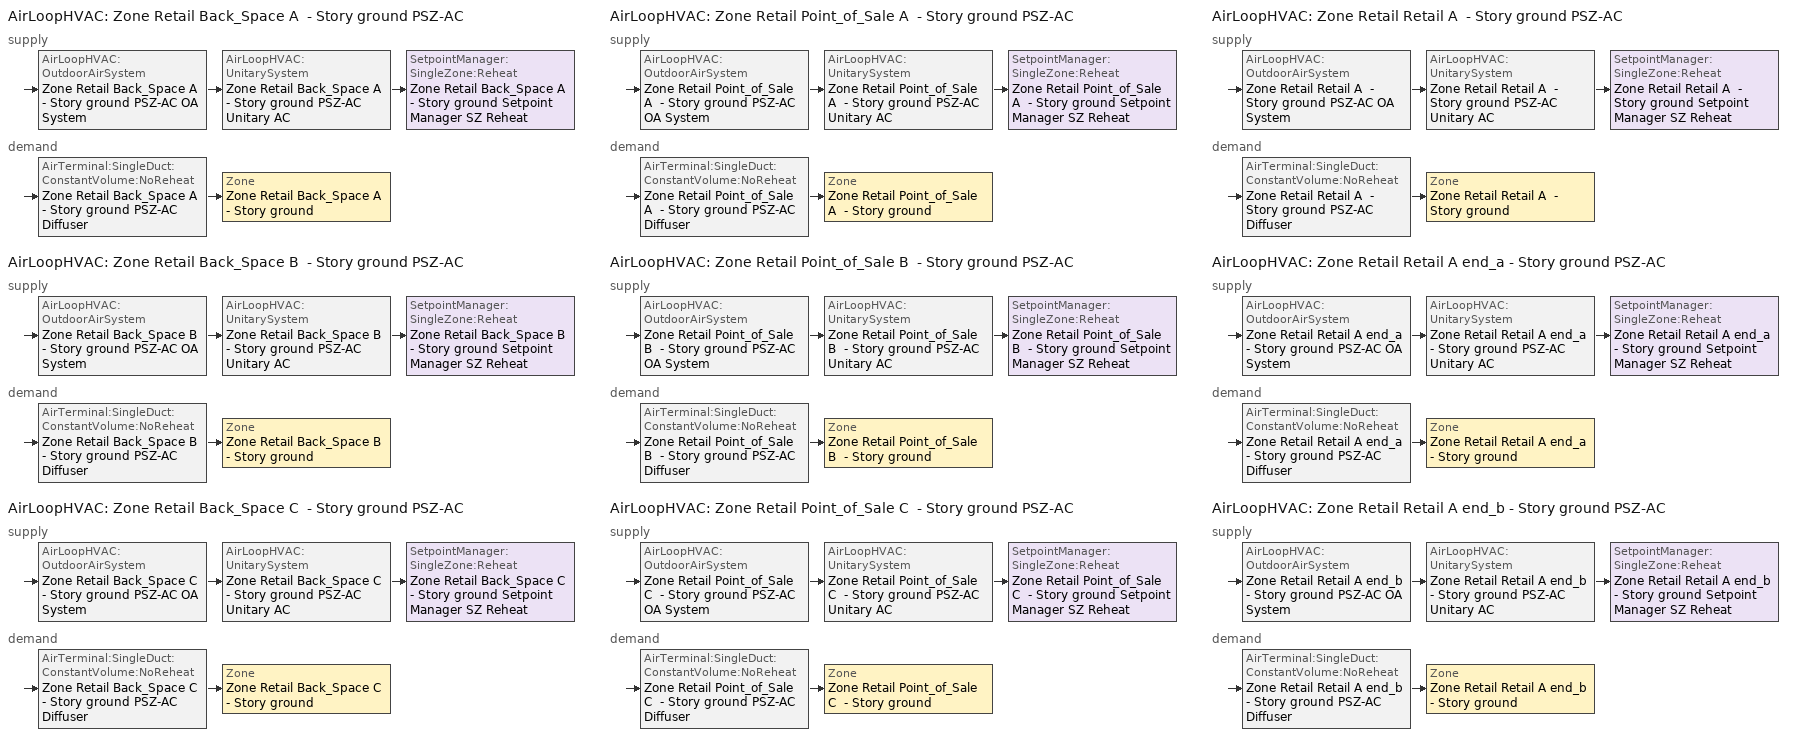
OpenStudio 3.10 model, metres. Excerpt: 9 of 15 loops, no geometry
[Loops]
AirLoopHVAC 'Zone Retail Back_Space A  - Story ground PSZ-AC'
 supply: AirLoopHVAC:OutdoorAirSystem 'Zone Retail Back_Space A  - Story ground PSZ-AC OA System' > AirLoopHVAC:UnitarySystem 'Zone Retail Back_Space A  - Story ground PSZ-AC Unitary AC' > SetpointManager:SingleZone:Reheat 'Zone Retail Back_Space A  - Story ground Setpoint Manager SZ Reheat'
 demand: AirTerminal:SingleDuct:ConstantVolume:NoReheat 'Zone Retail Back_Space A  - Story ground PSZ-AC Diffuser' > Zone 'Zone Retail Back_Space A  - Story ground'
AirLoopHVAC 'Zone Retail Back_Space B  - Story ground PSZ-AC'
 supply: AirLoopHVAC:OutdoorAirSystem 'Zone Retail Back_Space B  - Story ground PSZ-AC OA System' > AirLoopHVAC:UnitarySystem 'Zone Retail Back_Space B  - Story ground PSZ-AC Unitary AC' > SetpointManager:SingleZone:Reheat 'Zone Retail Back_Space B  - Story ground Setpoint Manager SZ Reheat'
 demand: AirTerminal:SingleDuct:ConstantVolume:NoReheat 'Zone Retail Back_Space B  - Story ground PSZ-AC Diffuser' > Zone 'Zone Retail Back_Space B  - Story ground'
AirLoopHVAC 'Zone Retail Back_Space C  - Story ground PSZ-AC'
 supply: AirLoopHVAC:OutdoorAirSystem 'Zone Retail Back_Space C  - Story ground PSZ-AC OA System' > AirLoopHVAC:UnitarySystem 'Zone Retail Back_Space C  - Story ground PSZ-AC Unitary AC' > SetpointManager:SingleZone:Reheat 'Zone Retail Back_Space C  - Story ground Setpoint Manager SZ Reheat'
 demand: AirTerminal:SingleDuct:ConstantVolume:NoReheat 'Zone Retail Back_Space C  - Story ground PSZ-AC Diffuser' > Zone 'Zone Retail Back_Space C  - Story ground'
AirLoopHVAC 'Zone Retail Point_of_Sale A  - Story ground PSZ-AC'
 supply: AirLoopHVAC:OutdoorAirSystem 'Zone Retail Point_of_Sale A  - Story ground PSZ-AC OA System' > AirLoopHVAC:UnitarySystem 'Zone Retail Point_of_Sale A  - Story ground PSZ-AC Unitary AC' > SetpointManager:SingleZone:Reheat 'Zone Retail Point_of_Sale A  - Story ground Setpoint Manager SZ Reheat'
 demand: AirTerminal:SingleDuct:ConstantVolume:NoReheat 'Zone Retail Point_of_Sale A  - Story ground PSZ-AC Diffuser' > Zone 'Zone Retail Point_of_Sale A  - Story ground'
AirLoopHVAC 'Zone Retail Point_of_Sale B  - Story ground PSZ-AC'
 supply: AirLoopHVAC:OutdoorAirSystem 'Zone Retail Point_of_Sale B  - Story ground PSZ-AC OA System' > AirLoopHVAC:UnitarySystem 'Zone Retail Point_of_Sale B  - Story ground PSZ-AC Unitary AC' > SetpointManager:SingleZone:Reheat 'Zone Retail Point_of_Sale B  - Story ground Setpoint Manager SZ Reheat'
 demand: AirTerminal:SingleDuct:ConstantVolume:NoReheat 'Zone Retail Point_of_Sale B  - Story ground PSZ-AC Diffuser' > Zone 'Zone Retail Point_of_Sale B  - Story ground'
AirLoopHVAC 'Zone Retail Point_of_Sale C  - Story ground PSZ-AC'
 supply: AirLoopHVAC:OutdoorAirSystem 'Zone Retail Point_of_Sale C  - Story ground PSZ-AC OA System' > AirLoopHVAC:UnitarySystem 'Zone Retail Point_of_Sale C  - Story ground PSZ-AC Unitary AC' > SetpointManager:SingleZone:Reheat 'Zone Retail Point_of_Sale C  - Story ground Setpoint Manager SZ Reheat'
 demand: AirTerminal:SingleDuct:ConstantVolume:NoReheat 'Zone Retail Point_of_Sale C  - Story ground PSZ-AC Diffuser' > Zone 'Zone Retail Point_of_Sale C  - Story ground'
AirLoopHVAC 'Zone Retail Retail A  - Story ground PSZ-AC'
 supply: AirLoopHVAC:OutdoorAirSystem 'Zone Retail Retail A  - Story ground PSZ-AC OA System' > AirLoopHVAC:UnitarySystem 'Zone Retail Retail A  - Story ground PSZ-AC Unitary AC' > SetpointManager:SingleZone:Reheat 'Zone Retail Retail A  - Story ground Setpoint Manager SZ Reheat'
 demand: AirTerminal:SingleDuct:ConstantVolume:NoReheat 'Zone Retail Retail A  - Story ground PSZ-AC Diffuser' > Zone 'Zone Retail Retail A  - Story ground'
AirLoopHVAC 'Zone Retail Retail A end_a - Story ground PSZ-AC'
 supply: AirLoopHVAC:OutdoorAirSystem 'Zone Retail Retail A end_a - Story ground PSZ-AC OA System' > AirLoopHVAC:UnitarySystem 'Zone Retail Retail A end_a - Story ground PSZ-AC Unitary AC' > SetpointManager:SingleZone:Reheat 'Zone Retail Retail A end_a - Story ground Setpoint Manager SZ Reheat'
 demand: AirTerminal:SingleDuct:ConstantVolume:NoReheat 'Zone Retail Retail A end_a - Story ground PSZ-AC Diffuser' > Zone 'Zone Retail Retail A end_a - Story ground'
AirLoopHVAC 'Zone Retail Retail A end_b - Story ground PSZ-AC'
 supply: AirLoopHVAC:OutdoorAirSystem 'Zone Retail Retail A end_b - Story ground PSZ-AC OA System' > AirLoopHVAC:UnitarySystem 'Zone Retail Retail A end_b - Story ground PSZ-AC Unitary AC' > SetpointManager:SingleZone:Reheat 'Zone Retail Retail A end_b - Story ground Setpoint Manager SZ Reheat'
 demand: AirTerminal:SingleDuct:ConstantVolume:NoReheat 'Zone Retail Retail A end_b - Story ground PSZ-AC Diffuser' > Zone 'Zone Retail Retail A end_b - Story ground'
[SizingPeriod:DesignDay] Barometric Pressure {Pa}=98745; Wind Speed {m/s}=5.2; Wind Direction {deg}=180; Rain Indicator=No; Snow Indicator=No; Day of Month=21; Day Type=SummerDesignDay; Daylight Saving Time Indicator=No; Humidity Condition Type=Wetbulb; Dry-Bulb Temperature Range Modifier Type=DefaultMultipliers; Solar Model Indicator=ASHRAETau
Name | Maximum Dry-Bulb Temperature {C} | Daily Dry-Bulb Temperature Range {deltaC} | Month | Wetbulb or DewPoint at Maximum Dry-Bulb {C} | ASHRAE Clear Sky Optical Depth for Beam Irradiance | ASHRAE Clear Sky Optical Depth for Diffuse Irradiance
St Paul Downtown Ho October .4% Condns DB=>MCWB 1 | 27.4 | 9.6 | 10 | 20.1 | 0.317 | 2.55
St Paul Downtown Ho September .4% Condns DB=>MCWB 1 | 31.2 | 10.2 | 9 | 22.6 | 0.343 | 2.464
[Sizing:Zone] Zone Cooling Design Supply Air Temperature Input Method=SupplyAirTemperature; Zone Cooling Design Supply Air Temperature Difference {deltaC}=11.11; Zone Heating Design Supply Air Temperature Input Method=SupplyAirTemperature; Zone Heating Design Supply Air Temperature {C}=50; Zone Heating Design Supply Air Temperature Difference {deltaC}=11.11; Zone Cooling Design Supply Air Humidity Ratio {kg-H2O/kg-air}=0.0085; Zone Heating Design Supply Air Humidity Ratio {kg-H2O/kg-air}=0.008; Cooling Design Air Flow Method=DesignDay; Heating Design Air Flow Method=DesignDay; Heating Maximum Air Flow Fraction=1; Account for Dedicated Outdoor Air System=No; Dedicated Outdoor Air System Control Strategy=NeutralSupplyAir; Dedicated Outdoor Air Low Setpoint Temperature for Design {C}=autosize; Dedicated Outdoor Air High Setpoint Temperature for Design {C}=autosize; Zone Load Sizing Method=Sensible Load Only No Latent Load; Zone Latent Cooling Design Supply Air Humidity Ratio Input Method=HumidityRatioDifference; Zone Cooling Design Supply Air Humidity Ratio Difference {kgWater/kgDryAir}=0.005; Zone Latent Heating Design Supply Air Humidity Ratio Input Method=HumidityRatioDifference; Zone Humidification Design Supply Air Humidity Ratio Difference {kgWater/kgDryAir}=0.005; Sizing Option=Coincident
Name | Zone Cooling Design Supply Air Temperature {C}
Zone Retail Retail A end_a - Story ground; Zone Retail Retail A  - Story ground; Zone Retail Point_of_Sale A  - Story ground; Zone Retail Point_of_Sale B  - Story ground; Zone Retail Point_of_Sale C  - Story ground; Zone Retail Back_Space A  - Story ground; Zone Retail Back_Space B  - Story ground; Zone Retail Back_Space C  - Story ground; Zone Retail Retail A end_b - Story ground | 12.7778
Zone Retail Entry A  - Story ground; Zone Retail Entry B  - Story ground; Zone Retail Entry C  - Story ground | 14
[Zone equipment]
Zone Retail Retail A end_a - Story ground: Zone Retail Retail A end_a - Story ground PSZ-AC Diffuser
Zone Retail Retail A  - Story ground: Zone Retail Retail A  - Story ground PSZ-AC Diffuser
Zone Retail Entry A  - Story ground: Zone Retail Entry A  - Story ground Unit Heater
Zone Retail Entry B  - Story ground: Zone Retail Entry B  - Story ground Unit Heater
Zone Retail Entry C  - Story ground: Zone Retail Entry C  - Story ground Unit Heater
Zone Retail Point_of_Sale A  - Story ground: Zone Retail Point_of_Sale A  - Story ground PSZ-AC Diffuser
Zone Retail Point_of_Sale B  - Story ground: Zone Retail Point_of_Sale B  - Story ground PSZ-AC Diffuser
Zone Retail Point_of_Sale C  - Story ground: Zone Retail Point_of_Sale C  - Story ground PSZ-AC Diffuser
Zone Retail Back_Space A  - Story ground: Zone Retail Back_Space A  - Story ground PSZ-AC Diffuser
Zone Retail Back_Space B  - Story ground: Zone Retail Back_Space B  - Story ground PSZ-AC Diffuser
Zone Retail Back_Space C  - Story ground: Zone Retail Back_Space C  - Story ground PSZ-AC Diffuser
Zone Retail Retail A end_b - Story ground: Zone Retail Retail A end_b - Story ground PSZ-AC Diffuser
[AirLoopHVAC] Design Return Air Flow Fraction of Supply Air Flow=1
Name | Availability Schedule | Design Supply Air Flow Rate {m3/s}
Zone Retail Back_Space A  - Story ground PSZ-AC | Zone Retail Back_Space A  - Story ground PSZ-AC Occ Sch | 0.0355084
Zone Retail Back_Space B  - Story ground PSZ-AC | Zone Retail Back_Space B  - Story ground PSZ-AC Occ Sch | 0.0256181
Zone Retail Back_Space C  - Story ground PSZ-AC | Zone Retail Back_Space C  - Story ground PSZ-AC Occ Sch | 0.0485704
Zone Retail Point_of_Sale A  - Story ground PSZ-AC | Zone Retail Point_of_Sale A  - Story ground PSZ-AC Occ Sch | 0.0261766
Zone Retail Point_of_Sale B  - Story ground PSZ-AC | Zone Retail Point_of_Sale B  - Story ground PSZ-AC Occ Sch | 0.0208976
Zone Retail Point_of_Sale C  - Story ground PSZ-AC | Zone Retail Point_of_Sale C  - Story ground PSZ-AC Occ Sch | 0.0321589
Zone Retail Retail A  - Story ground PSZ-AC | Zone Retail Retail A  - Story ground PSZ-AC Occ Sch | 0.0308117
Zone Retail Retail A end_a - Story ground PSZ-AC | Zone Retail Retail A end_a - Story ground PSZ-AC Occ Sch | 0.130538
Zone Retail Retail A end_b - Story ground PSZ-AC | Zone Retail Retail A end_b - Story ground PSZ-AC Occ Sch | 0.106357
[Sizing:System] Type of Load to Size On=Sensible; Central Heating Maximum System Air Flow Ratio=1; Preheat Design Temperature {C}=7.22222; Preheat Design Humidity Ratio {kg-H2O/kg-Air}=0.008; Precool Design Temperature {C}=12.7778; Precool Design Humidity Ratio {kg-H2O/kg-Air}=0.008; Central Cooling Design Supply Air Temperature {C}=12.7778; Central Heating Design Supply Air Temperature {C}=50; Sizing Option=Coincident; 100% Outdoor Air in Cooling=No; 100% Outdoor Air in Heating=No; Central Cooling Design Supply Air Humidity Ratio {kg-H2O/kg-Air}=0.0085; Central Heating Design Supply Air Humidity Ratio {kg-H2O/kg-Air}=0.008; Cooling Design Air Flow Method=DesignDay; Heating Design Air Flow Method=DesignDay; System Outdoor Air Method=ZoneSum; Zone Maximum Outdoor Air Fraction=1; Cooling Supply Air Flow Rate Per Floor Area {m3/s-m2}=0.00996765; Cooling Fraction of Autosized Cooling Supply Air Flow Rate=1; Cooling Supply Air Flow Rate Per Unit Cooling Capacity {m3/s-W}=3.94755e-05; Heating Supply Air Flow Rate Per Floor Area {m3/s-m2}=0.00996765; Heating Fraction of Autosized Heating Supply Air Flow Rate=1; Heating Fraction of Autosized Cooling Supply Air Flow Rate=1; Heating Supply Air Flow Rate Per Unit Heating Capacity {m3/s-W}=3.15882e-05; Cooling Design Capacity Method=CoolingDesignCapacity; Cooling Design Capacity Per Floor Area {W/m2}=234.7; Fraction of Autosized Cooling Design Capacity=1; Heating Design Capacity Method=HeatingDesignCapacity; Heating Design Capacity Per Floor Area {W/m2}=157; Fraction of Autosized Heating Design Capacity=1; Central Cooling Capacity Control Method=OnOff; Occupant Diversity=1
Name | Design Outdoor Air Flow Rate {m3/s} | Cooling Design Capacity {W} | Heating Design Capacity {W}
Zone Retail Back_Space A  - Story ground PSZ-AC | 0.0355084 | 511.68 | 1476.76
Zone Retail Back_Space B  - Story ground PSZ-AC | 0.0256181 | 392.99 | 824.31
Zone Retail Back_Space C  - Story ground PSZ-AC | 0.0485704 | 654.15 | 1476.26
Zone Retail Point_of_Sale A  - Story ground PSZ-AC | 0.0261766 | 382.42 | 705.72
Zone Retail Point_of_Sale B  - Story ground PSZ-AC | 0.0208976 | 318.43 | 533.74
Zone Retail Point_of_Sale C  - Story ground PSZ-AC | 0.0321589 | 443.21 | 705.52
Zone Retail Retail A  - Story ground PSZ-AC | 0.0308117 | 467.36 | 1015.98
Zone Retail Retail A end_a - Story ground PSZ-AC | 0.130538 | 1899.35 | 4791.42
Zone Retail Retail A end_b - Story ground PSZ-AC | 0.106357 | 1598.06 | 4813.46
[SetpointManager:SingleZone:Reheat] Minimum Supply Air Temperature {C}=12.7778; Maximum Supply Air Temperature {C}=50
Name | Control Zone | Setpoint Node or NodeList
Zone Retail Back_Space A  - Story ground Setpoint Manager SZ Reheat | Zone Retail Back_Space A  - Story ground | Zone Retail Back_Space A  - Story ground PSZ-AC Supply Outlet Node
Zone Retail Back_Space B  - Story ground Setpoint Manager SZ Reheat | Zone Retail Back_Space B  - Story ground | Zone Retail Back_Space B  - Story ground PSZ-AC Supply Outlet Node
Zone Retail Back_Space C  - Story ground Setpoint Manager SZ Reheat | Zone Retail Back_Space C  - Story ground | Zone Retail Back_Space C  - Story ground PSZ-AC Supply Outlet Node
Zone Retail Point_of_Sale A  - Story ground Setpoint Manager SZ Reheat | Zone Retail Point_of_Sale A  - Story ground | Zone Retail Point_of_Sale A  - Story ground PSZ-AC Supply Outlet Node
Zone Retail Point_of_Sale B  - Story ground Setpoint Manager SZ Reheat | Zone Retail Point_of_Sale B  - Story ground | Zone Retail Point_of_Sale B  - Story ground PSZ-AC Supply Outlet Node
Zone Retail Point_of_Sale C  - Story ground Setpoint Manager SZ Reheat | Zone Retail Point_of_Sale C  - Story ground | Zone Retail Point_of_Sale C  - Story ground PSZ-AC Supply Outlet Node
Zone Retail Retail A  - Story ground Setpoint Manager SZ Reheat | Zone Retail Retail A  - Story ground | Zone Retail Retail A  - Story ground PSZ-AC Supply Outlet Node
Zone Retail Retail A end_a - Story ground Setpoint Manager SZ Reheat | Zone Retail Retail A end_a - Story ground | Zone Retail Retail A end_a - Story ground PSZ-AC Supply Outlet Node
Zone Retail Retail A end_b - Story ground Setpoint Manager SZ Reheat | Zone Retail Retail A end_b - Story ground | Zone Retail Retail A end_b - Story ground PSZ-AC Supply Outlet Node
[Coil:Heating:Gas] Availability Schedule=Always On Discrete; Gas Burner Efficiency=0.8; On Cycle Parasitic Electric Load {W}=0; Off Cycle Parasitic Gas Load {W}=0; Fuel Type=Propane
Name | Nominal Capacity {W}
Zone Retail Back_Space A  - Story ground PSZ-AC Gas Htg Coil 10kBtu/hr 0.8 Thermal Eff | 1681.82
Zone Retail Back_Space B  - Story ground PSZ-AC Gas Htg Coil 10kBtu/hr 0.8 Thermal Eff | 1317.77
Zone Retail Back_Space C  - Story ground PSZ-AC Gas Htg Coil 10kBtu/hr 0.8 Thermal Eff | 2152.63
Zone Retail Point_of_Sale A  - Story ground PSZ-AC Gas Htg Coil 9kBtu/hr 0.8 Thermal Eff | 1262.37
Zone Retail Point_of_Sale B  - Story ground PSZ-AC Gas Htg Coil 9kBtu/hr 0.8 Thermal Eff | 1066.13
Zone Retail Point_of_Sale C  - Story ground PSZ-AC Gas Htg Coil 9kBtu/hr 0.8 Thermal Eff | 1477.98
Zone Retail Retail A  - Story ground PSZ-AC Gas Htg Coil 10kBtu/hr 0.8 Thermal Eff | 1560.42
Zone Retail Retail A end_a - Story ground PSZ-AC Gas Htg Coil 24kBtu/hr 0.8 Thermal Eff | 6333.71
Zone Retail Retail A end_b - Story ground PSZ-AC Gas Htg Coil 24kBtu/hr 0.8 Thermal Eff | 5462.01
Zone Retail Entry A  - Story ground UnitHeater Gas Htg Coil 0kBtu/hr 0.8 Thermal Eff | 108.654
Zone Retail Entry B  - Story ground UnitHeater Gas Htg Coil 0kBtu/hr 0.8 Thermal Eff | 42.6539
Zone Retail Entry C  - Story ground UnitHeater Gas Htg Coil 0kBtu/hr 0.8 Thermal Eff | 108.61
[Coil:Heating:Electric] Availability Schedule=Always Off Discrete; Efficiency=1; Nominal Capacity {W}=0
Zone Retail Back_Space A  - Story ground PSZ-AC No Heat; Zone Retail Back_Space B  - Story ground PSZ-AC No Heat; Zone Retail Back_Space C  - Story ground PSZ-AC No Heat; Zone Retail Point_of_Sale A  - Story ground PSZ-AC No Heat; Zone Retail Point_of_Sale B  - Story ground PSZ-AC No Heat; Zone Retail Point_of_Sale C  - Story ground PSZ-AC No Heat; Zone Retail Retail A  - Story ground PSZ-AC No Heat; Zone Retail Retail A end_a - Story ground PSZ-AC No Heat; Zone Retail Retail A end_b - Story ground PSZ-AC No Heat
[Coil:Cooling:DX:SingleSpeed] Availability Schedule=Always On Discrete; Rated COP {W/W}=2.967036; Rated Evaporator Fan Power Per Volume Flow Rate 2017 {W/(m3/s)}=773.3; Rated Evaporator Fan Power Per Volume Flow Rate 2023 {W/(m3/s)}=934.4; Total Cooling Capacity Function of Temperature Curve=DOE Ref DX Clg Coil Cool-Cap-fT; Total Cooling Capacity Function of Flow Fraction Curve=DOE Ref DX Clg Coil Cool-CAP-fFlow; Energy Input Ratio Function of Temperature Curve=DOE Ref DX Clg Coil Cool-EIR-fT; Energy Input Ratio Function of Flow Fraction Curve=DOE Ref DX Clg Coil Cool-EIR-fFlow; Part Load Fraction Correlation Curve=DOE Ref DX Clg Coil Cool-PLF-fPLR; Minimum Outdoor Dry-Bulb Temperature for Compressor Operation {C}=-25; Nominal Time for Condensate Removal to Begin {s}=0; Ratio of Initial Moisture Evaporation Rate and Steady State Latent Capacity=0; Maximum Cycling Rate {cycles/hr}=0; Latent Capacity Time Constant {s}=0; Condenser Type=AirCooled; Evaporative Condenser Effectiveness=0.9; Evaporative Condenser Air Flow Rate {m3/s}=autosize; Evaporative Condenser Pump Rated Power Consumption {W}=autosize; Crankcase Heater Capacity {W}=0; Maximum Outdoor Dry-Bulb Temperature for Crankcase Heater Operation {C}=10; Basin Heater Capacity {W/K}=0; Basin Heater Setpoint Temperature {C}=2
Name | Rated Total Cooling Capacity {W} | Rated Sensible Heat Ratio | Rated Air Flow Rate {m3/s}
Zone Retail Back_Space A  - Story ground PSZ-AC 1spd DX AC Clg Coil 4kBtu/hr 9.7SEER | 871.265 | 0.705035 | 0.0355084
Zone Retail Back_Space B  - Story ground PSZ-AC 1spd DX AC Clg Coil 4kBtu/hr 9.7SEER | 636.159 | 0.701083 | 0.0256181
Zone Retail Back_Space C  - Story ground PSZ-AC 1spd DX AC Clg Coil 4kBtu/hr 9.7SEER | 1080.73 | 0.736517 | 0.0485704
Zone Retail Point_of_Sale A  - Story ground PSZ-AC 1spd DX AC Clg Coil 4kBtu/hr 9.7SEER | 650.027 | 0.701083 | 0.0261766
Zone Retail Point_of_Sale B  - Story ground PSZ-AC 1spd DX AC Clg Coil 4kBtu/hr 9.7SEER | 518.938 | 0.701083 | 0.0208976
Zone Retail Point_of_Sale C  - Story ground PSZ-AC 1spd DX AC Clg Coil 4kBtu/hr 9.7SEER | 747.346 | 0.721885 | 0.0321589
Zone Retail Retail A  - Story ground PSZ-AC 1spd DX AC Clg Coil 5kBtu/hr 9.7SEER | 765.129 | 0.701083 | 0.0308117
Zone Retail Retail A end_a - Story ground PSZ-AC 1spd DX AC Clg Coil 13kBtu/hr 9.7SEER | 3241.58 | 0.701083 | 0.130538
Zone Retail Retail A end_b - Story ground PSZ-AC 1spd DX AC Clg Coil 11kBtu/hr 9.7SEER | 2641.09 | 0.701083 | 0.106357
[Fan:OnOff] Availability Schedule=Always On Discrete; Fan Total Efficiency=0.1885; Pressure Rise {Pa}=622.722; Motor Efficiency=0.29; Motor In Airstream Fraction=1
Name | Maximum Flow Rate {m3/s} | Fan Power Ratio Function of Speed Ratio Curve | Fan Efficiency Ratio Function of Speed Ratio Curve
Zone Retail Back_Space A  - Story ground PSZ-AC Fan | 0.0355084 | Fan On Off Power Curve | Fan On Off Efficiency Curve
Zone Retail Back_Space B  - Story ground PSZ-AC Fan | 0.0256181 | Fan On Off Power Curve 1 | Fan On Off Efficiency Curve 1
Zone Retail Back_Space C  - Story ground PSZ-AC Fan | 0.0485704 | Fan On Off Power Curve 2 | Fan On Off Efficiency Curve 2
Zone Retail Point_of_Sale A  - Story ground PSZ-AC Fan | 0.0261766 | Fan On Off Power Curve 3 | Fan On Off Efficiency Curve 3
Zone Retail Point_of_Sale B  - Story ground PSZ-AC Fan | 0.0208976 | Fan On Off Power Curve 4 | Fan On Off Efficiency Curve 4
Zone Retail Point_of_Sale C  - Story ground PSZ-AC Fan | 0.0321589 | Fan On Off Power Curve 5 | Fan On Off Efficiency Curve 5
Zone Retail Retail A  - Story ground PSZ-AC Fan | 0.0308117 | Fan On Off Power Curve 6 | Fan On Off Efficiency Curve 6
Zone Retail Retail A end_a - Story ground PSZ-AC Fan | 0.130538 | Fan On Off Power Curve 7 | Fan On Off Efficiency Curve 7
Zone Retail Retail A end_b - Story ground PSZ-AC Fan | 0.106357 | Fan On Off Power Curve 8 | Fan On Off Efficiency Curve 8
[AirLoopHVAC:UnitarySystem] Control Type=Load; Dehumidification Control Type=None; Availability Schedule=Always On Discrete; Fan Placement=DrawThrough; DX Heating Coil Sizing Ratio=1; Use DOAS DX Cooling Coil=No; DOAS DX Cooling Coil Leaving Minimum Air Temperature {C}=2; Latent Load Control=SensibleOnlyLoadControl; Supply Air Flow Rate Method During Cooling Operation=SupplyAirFlowRate; Supply Air Flow Rate Method During Heating Operation=SupplyAirFlowRate; Supply Air Flow Rate Method When No Cooling or Heating is Required=None; No Load Supply Air Flow Rate Control Set To Low Speed=Yes; Maximum Supply Air Temperature {C}=50; Maximum Outdoor Dry-Bulb Temperature for Supplemental Heater Operation {C}=21; Ancilliary On-Cycle Electric Power {W}=0; Ancilliary Off-Cycle Electric Power {W}=0
Name | Controlling Zone or Thermostat Location | Supply Fan | Supply Air Fan Operating Mode Schedule | Heating Coil | Cooling Coil | Supplemental Heating Coil | Supply Air Flow Rate During Cooling Operation {m3/s} | Supply Air Flow Rate During Heating Operation {m3/s}
Zone Retail Back_Space A  - Story ground PSZ-AC Unitary AC | Zone Retail Back_Space A  - Story ground | Zone Retail Back_Space A  - Story ground PSZ-AC Fan | Zone Retail Back_Space A  - Story ground PSZ-AC_night_fancycle_schedule | Zone Retail Back_Space A  - Story ground PSZ-AC Gas Htg Coil 10kBtu/hr 0.8 Thermal Eff | Zone Retail Back_Space A  - Story ground PSZ-AC 1spd DX AC Clg Coil 4kBtu/hr 9.7SEER | Zone Retail Back_Space A  - Story ground PSZ-AC No Heat | 0.0355084 | 0.0355084
Zone Retail Back_Space B  - Story ground PSZ-AC Unitary AC | Zone Retail Back_Space B  - Story ground | Zone Retail Back_Space B  - Story ground PSZ-AC Fan | Zone Retail Back_Space B  - Story ground PSZ-AC_night_fancycle_schedule | Zone Retail Back_Space B  - Story ground PSZ-AC Gas Htg Coil 10kBtu/hr 0.8 Thermal Eff | Zone Retail Back_Space B  - Story ground PSZ-AC 1spd DX AC Clg Coil 4kBtu/hr 9.7SEER | Zone Retail Back_Space B  - Story ground PSZ-AC No Heat | 0.0256181 | 0.0256181
Zone Retail Back_Space C  - Story ground PSZ-AC Unitary AC | Zone Retail Back_Space C  - Story ground | Zone Retail Back_Space C  - Story ground PSZ-AC Fan | Zone Retail Back_Space C  - Story ground PSZ-AC_night_fancycle_schedule | Zone Retail Back_Space C  - Story ground PSZ-AC Gas Htg Coil 10kBtu/hr 0.8 Thermal Eff | Zone Retail Back_Space C  - Story ground PSZ-AC 1spd DX AC Clg Coil 4kBtu/hr 9.7SEER | Zone Retail Back_Space C  - Story ground PSZ-AC No Heat | 0.0485704 | 0.0485704
Zone Retail Point_of_Sale A  - Story ground PSZ-AC Unitary AC | Zone Retail Point_of_Sale A  - Story ground | Zone Retail Point_of_Sale A  - Story ground PSZ-AC Fan | Zone Retail Point_of_Sale A  - Story ground PSZ-AC_night_fancycle_schedule | Zone Retail Point_of_Sale A  - Story ground PSZ-AC Gas Htg Coil 9kBtu/hr 0.8 Thermal Eff | Zone Retail Point_of_Sale A  - Story ground PSZ-AC 1spd DX AC Clg Coil 4kBtu/hr 9.7SEER | Zone Retail Point_of_Sale A  - Story ground PSZ-AC No Heat | 0.0261766 | 0.0261766
Zone Retail Point_of_Sale B  - Story ground PSZ-AC Unitary AC | Zone Retail Point_of_Sale B  - Story ground | Zone Retail Point_of_Sale B  - Story ground PSZ-AC Fan | Zone Retail Point_of_Sale B  - Story ground PSZ-AC_night_fancycle_schedule | Zone Retail Point_of_Sale B  - Story ground PSZ-AC Gas Htg Coil 9kBtu/hr 0.8 Thermal Eff | Zone Retail Point_of_Sale B  - Story ground PSZ-AC 1spd DX AC Clg Coil 4kBtu/hr 9.7SEER | Zone Retail Point_of_Sale B  - Story ground PSZ-AC No Heat | 0.0208976 | 0.0208976
Zone Retail Point_of_Sale C  - Story ground PSZ-AC Unitary AC | Zone Retail Point_of_Sale C  - Story ground | Zone Retail Point_of_Sale C  - Story ground PSZ-AC Fan | Zone Retail Point_of_Sale C  - Story ground PSZ-AC_night_fancycle_schedule | Zone Retail Point_of_Sale C  - Story ground PSZ-AC Gas Htg Coil 9kBtu/hr 0.8 Thermal Eff | Zone Retail Point_of_Sale C  - Story ground PSZ-AC 1spd DX AC Clg Coil 4kBtu/hr 9.7SEER | Zone Retail Point_of_Sale C  - Story ground PSZ-AC No Heat | 0.0321589 | 0.0321589
Zone Retail Retail A  - Story ground PSZ-AC Unitary AC | Zone Retail Retail A  - Story ground | Zone Retail Retail A  - Story ground PSZ-AC Fan | Zone Retail Retail A  - Story ground PSZ-AC_night_fancycle_schedule | Zone Retail Retail A  - Story ground PSZ-AC Gas Htg Coil 10kBtu/hr 0.8 Thermal Eff | Zone Retail Retail A  - Story ground PSZ-AC 1spd DX AC Clg Coil 5kBtu/hr 9.7SEER | Zone Retail Retail A  - Story ground PSZ-AC No Heat | 0.0308117 | 0.0308117
Zone Retail Retail A end_a - Story ground PSZ-AC Unitary AC | Zone Retail Retail A end_a - Story ground | Zone Retail Retail A end_a - Story ground PSZ-AC Fan | Zone Retail Retail A end_a - Story ground PSZ-AC_night_fancycle_schedule | Zone Retail Retail A end_a - Story ground PSZ-AC Gas Htg Coil 24kBtu/hr 0.8 Thermal Eff | Zone Retail Retail A end_a - Story ground PSZ-AC 1spd DX AC Clg Coil 13kBtu/hr 9.7SEER | Zone Retail Retail A end_a - Story ground PSZ-AC No Heat | 0.130538 | 0.130538
Zone Retail Retail A end_b - Story ground PSZ-AC Unitary AC | Zone Retail Retail A end_b - Story ground | Zone Retail Retail A end_b - Story ground PSZ-AC Fan | Zone Retail Retail A end_b - Story ground PSZ-AC_night_fancycle_schedule | Zone Retail Retail A end_b - Story ground PSZ-AC Gas Htg Coil 24kBtu/hr 0.8 Thermal Eff | Zone Retail Retail A end_b - Story ground PSZ-AC 1spd DX AC Clg Coil 11kBtu/hr 9.7SEER | Zone Retail Retail A end_b - Story ground PSZ-AC No Heat | 0.106357 | 0.106357
[Controller:OutdoorAir] Economizer Control Type=NoEconomizer; Economizer Control Action Type=ModulateFlow; Economizer Maximum Limit Dry-Bulb Temperature {C}=28; Economizer Maximum Limit Enthalpy {J/kg}=64000; Lockout Type=LockoutWithCompressor; Minimum Limit Type=FixedMinimum; High Humidity Control=No; High Humidity Outdoor Air Flow Ratio=1; Control High Indoor Humidity Based on Outdoor Humidity Ratio=Yes; Heat Recovery Bypass Control Type=BypassWhenWithinEconomizerLimits; Economizer Operation Staging=InterlockedWithMechanicalCooling
Name | Minimum Outdoor Air Flow Rate {m3/s} | Maximum Outdoor Air Flow Rate {m3/s} | Minimum Outdoor Air Schedule | Controller Mechanical Ventilation
Zone Retail Back_Space A  - Story ground PSZ-AC OA System Controller | 0.00786414 | 0.0355084 | Zone Retail Back_Space A  - Story ground PSZ-AC_night_ventcycle_schedule | Controller Mechanical Ventilation 1
Zone Retail Back_Space B  - Story ground PSZ-AC OA System Controller | 0.00771806 | 0.0256181 | Zone Retail Back_Space B  - Story ground PSZ-AC_night_ventcycle_schedule | Controller Mechanical Ventilation 2
Zone Retail Back_Space C  - Story ground PSZ-AC OA System Controller | 0.00786414 | 0.0485704 | Zone Retail Back_Space C  - Story ground PSZ-AC_night_ventcycle_schedule | Controller Mechanical Ventilation 3
Zone Retail Point_of_Sale A  - Story ground PSZ-AC OA System Controller | 0.00624003 | 0.0261766 | Zone Retail Point_of_Sale A  - Story ground PSZ-AC_night_ventcycle_schedule | Controller Mechanical Ventilation 4
Zone Retail Point_of_Sale B  - Story ground PSZ-AC OA System Controller | 0.00612411 | 0.0208976 | Zone Retail Point_of_Sale B  - Story ground PSZ-AC_night_ventcycle_schedule | Controller Mechanical Ventilation 5
Zone Retail Point_of_Sale C  - Story ground PSZ-AC OA System Controller | 0.00624003 | 0.0321589 | Zone Retail Point_of_Sale C  - Story ground PSZ-AC_night_ventcycle_schedule | Controller Mechanical Ventilation 6
Zone Retail Retail A  - Story ground PSZ-AC OA System Controller | 0.00880249 | 0.0308117 | Zone Retail Retail A  - Story ground PSZ-AC_night_ventcycle_schedule | Controller Mechanical Ventilation 7
Zone Retail Retail A end_a - Story ground PSZ-AC OA System Controller | 0.0318565 | 0.130538 | Zone Retail Retail A end_a - Story ground PSZ-AC_night_ventcycle_schedule | Controller Mechanical Ventilation 8
Zone Retail Retail A end_b - Story ground PSZ-AC OA System Controller | 0.0318565 | 0.106357 | Zone Retail Retail A end_b - Story ground PSZ-AC_night_ventcycle_schedule | Controller Mechanical Ventilation 9
[Controller:MechanicalVentilation] Availability Schedule=Always On Discrete
Controller Mechanical Ventilation 1; Controller Mechanical Ventilation 2; Controller Mechanical Ventilation 3; Controller Mechanical Ventilation 4; Controller Mechanical Ventilation 5; Controller Mechanical Ventilation 6; Controller Mechanical Ventilation 7; Controller Mechanical Ventilation 8; Controller Mechanical Ventilation 9
[AirLoopHVAC:OutdoorAirSystem]
Name | Controller
Zone Retail Back_Space A  - Story ground PSZ-AC OA System | Zone Retail Back_Space A  - Story ground PSZ-AC OA System Controller
Zone Retail Back_Space B  - Story ground PSZ-AC OA System | Zone Retail Back_Space B  - Story ground PSZ-AC OA System Controller
Zone Retail Back_Space C  - Story ground PSZ-AC OA System | Zone Retail Back_Space C  - Story ground PSZ-AC OA System Controller
Zone Retail Point_of_Sale A  - Story ground PSZ-AC OA System | Zone Retail Point_of_Sale A  - Story ground PSZ-AC OA System Controller
Zone Retail Point_of_Sale B  - Story ground PSZ-AC OA System | Zone Retail Point_of_Sale B  - Story ground PSZ-AC OA System Controller
Zone Retail Point_of_Sale C  - Story ground PSZ-AC OA System | Zone Retail Point_of_Sale C  - Story ground PSZ-AC OA System Controller
Zone Retail Retail A  - Story ground PSZ-AC OA System | Zone Retail Retail A  - Story ground PSZ-AC OA System Controller
Zone Retail Retail A end_a - Story ground PSZ-AC OA System | Zone Retail Retail A end_a - Story ground PSZ-AC OA System Controller
Zone Retail Retail A end_b - Story ground PSZ-AC OA System | Zone Retail Retail A end_b - Story ground PSZ-AC OA System Controller
[AvailabilityManager:NightCycle] Applicability Schedule=Always On Discrete; Control Type=CycleOnAny; Thermostat Tolerance {deltaC}=1.9999; Cycling Run Time Control Type=Thermostat; Cycling Run Time {s}=1800
Availability Manager Night Cycle 1; Availability Manager Night Cycle 2; Availability Manager Night Cycle 3; Availability Manager Night Cycle 4; Availability Manager Night Cycle 5; Availability Manager Night Cycle 6; Availability Manager Night Cycle 7; Availability Manager Night Cycle 8; Availability Manager Night Cycle 9; Availability Manager Night Cycle 10; Availability Manager Night Cycle 11; Availability Manager Night Cycle 12; Availability Manager Night Cycle 13; Availability Manager Night Cycle 14; Availability Manager Night Cycle 15
[AirTerminal:SingleDuct:ConstantVolume:NoReheat] Availability Schedule=Always On Discrete
Name | Maximum Air Flow Rate {m3/s}
Zone Retail Back_Space A  - Story ground PSZ-AC Diffuser | 0.0355084
Zone Retail Back_Space B  - Story ground PSZ-AC Diffuser | 0.0256181
Zone Retail Back_Space C  - Story ground PSZ-AC Diffuser | 0.0485704
Zone Retail Point_of_Sale A  - Story ground PSZ-AC Diffuser | 0.0261766
Zone Retail Point_of_Sale B  - Story ground PSZ-AC Diffuser | 0.0208976
Zone Retail Point_of_Sale C  - Story ground PSZ-AC Diffuser | 0.0321589
Zone Retail Retail A  - Story ground PSZ-AC Diffuser | 0.0308117
Zone Retail Retail A end_a - Story ground PSZ-AC Diffuser | 0.130538
Zone Retail Retail A end_b - Story ground PSZ-AC Diffuser | 0.106357
[Fan:ConstantVolume] Availability Schedule=Always On Discrete; Fan Total Efficiency=0.1885; Pressure Rise {Pa}=49.8178; Motor Efficiency=0.29; Motor In Airstream Fraction=1
Name | Maximum Flow Rate {m3/s}
Zone Retail Entry A  - Story ground UnitHeater Fan | 0.00297117
Zone Retail Entry B  - Story ground UnitHeater Fan | 0.00116641
Zone Retail Entry C  - Story ground UnitHeater Fan | 0.00296995
[ZoneHVAC:UnitHeater] Availability Schedule=Always On Discrete; Fan Control Type=OnOff; Maximum Hot Water Flow Rate {m3/s}=autosize; Minimum Hot Water Flow Rate {m3/s}=0; Heating Convergence Tolerance=0.001
Name | Supply Air Fan | Maximum Supply Air Flow Rate {m3/s} | Heating Coil
Zone Retail Entry A  - Story ground Unit Heater | Zone Retail Entry A  - Story ground UnitHeater Fan | 0.00297117 | Zone Retail Entry A  - Story ground UnitHeater Gas Htg Coil 0kBtu/hr 0.8 Thermal Eff
Zone Retail Entry B  - Story ground Unit Heater | Zone Retail Entry B  - Story ground UnitHeater Fan | 0.00116641 | Zone Retail Entry B  - Story ground UnitHeater Gas Htg Coil 0kBtu/hr 0.8 Thermal Eff
Zone Retail Entry C  - Story ground Unit Heater | Zone Retail Entry C  - Story ground UnitHeater Fan | 0.00296995 | Zone Retail Entry C  - Story ground UnitHeater Gas Htg Coil 0kBtu/hr 0.8 Thermal Eff
[Schedule:Ruleset]
Name | Default Day Schedule | Summer Design Day Schedule | Winter Design Day Schedule
Zone Retail Back_Space A  - Story ground PSZ-AC Occ Sch | Zone Retail Back_Space A  - Story ground PSZ-AC Occ Sch Default | Zone Retail Back_Space A  - Story ground PSZ-AC Occ Sch Summer Design Day | Zone Retail Back_Space A  - Story ground PSZ-AC Occ Sch Winter Design Day
Zone Retail Back_Space B  - Story ground PSZ-AC Occ Sch | Zone Retail Back_Space B  - Story ground PSZ-AC Occ Sch Default | Zone Retail Back_Space B  - Story ground PSZ-AC Occ Sch Summer Design Day | Zone Retail Back_Space B  - Story ground PSZ-AC Occ Sch Winter Design Day
Zone Retail Back_Space C  - Story ground PSZ-AC Occ Sch | Zone Retail Back_Space C  - Story ground PSZ-AC Occ Sch Default | Zone Retail Back_Space C  - Story ground PSZ-AC Occ Sch Summer Design Day | Zone Retail Back_Space C  - Story ground PSZ-AC Occ Sch Winter Design Day
Zone Retail Point_of_Sale A  - Story ground PSZ-AC Occ Sch | Zone Retail Point_of_Sale A  - Story ground PSZ-AC Occ Sch Default | Zone Retail Point_of_Sale A  - Story ground PSZ-AC Occ Sch Summer Design Day | Zone Retail Point_of_Sale A  - Story ground PSZ-AC Occ Sch Winter Design Day
Zone Retail Point_of_Sale B  - Story ground PSZ-AC Occ Sch | Zone Retail Point_of_Sale B  - Story ground PSZ-AC Occ Sch Default | Zone Retail Point_of_Sale B  - Story ground PSZ-AC Occ Sch Summer Design Day | Zone Retail Point_of_Sale B  - Story ground PSZ-AC Occ Sch Winter Design Day
Zone Retail Point_of_Sale C  - Story ground PSZ-AC Occ Sch | Zone Retail Point_of_Sale C  - Story ground PSZ-AC Occ Sch Default | Zone Retail Point_of_Sale C  - Story ground PSZ-AC Occ Sch Summer Design Day | Zone Retail Point_of_Sale C  - Story ground PSZ-AC Occ Sch Winter Design Day
Zone Retail Retail A  - Story ground PSZ-AC Occ Sch | Zone Retail Retail A  - Story ground PSZ-AC Occ Sch Default | Zone Retail Retail A  - Story ground PSZ-AC Occ Sch Summer Design Day | Zone Retail Retail A  - Story ground PSZ-AC Occ Sch Winter Design Day
Zone Retail Retail A end_a - Story ground PSZ-AC Occ Sch | Zone Retail Retail A end_a - Story ground PSZ-AC Occ Sch Default | Zone Retail Retail A end_a - Story ground PSZ-AC Occ Sch Summer Design Day | Zone Retail Retail A end_a - Story ground PSZ-AC Occ Sch Winter Design Day
Zone Retail Retail A end_b - Story ground PSZ-AC Occ Sch | Zone Retail Retail A end_b - Story ground PSZ-AC Occ Sch Default | Zone Retail Retail A end_b - Story ground PSZ-AC Occ Sch Summer Design Day | Zone Retail Retail A end_b - Story ground PSZ-AC Occ Sch Winter Design Day
Zone Retail Back_Space A  - Story ground PSZ-AC_night_fancycle_schedule | Zone Retail Back_Space A  - Story ground PSZ-AC Occ Sch Default 1 | Zone Retail Back_Space A  - Story ground PSZ-AC Occ Sch Summer Design Day 1 | Zone Retail Back_Space A  - Story ground PSZ-AC Occ Sch Winter Design Day 1
Zone Retail Back_Space B  - Story ground PSZ-AC_night_fancycle_schedule | Zone Retail Back_Space B  - Story ground PSZ-AC Occ Sch Default 1 | Zone Retail Back_Space B  - Story ground PSZ-AC Occ Sch Summer Design Day 1 | Zone Retail Back_Space B  - Story ground PSZ-AC Occ Sch Winter Design Day 1
Zone Retail Back_Space C  - Story ground PSZ-AC_night_fancycle_schedule | Zone Retail Back_Space C  - Story ground PSZ-AC Occ Sch Default 1 | Zone Retail Back_Space C  - Story ground PSZ-AC Occ Sch Summer Design Day 1 | Zone Retail Back_Space C  - Story ground PSZ-AC Occ Sch Winter Design Day 1
Zone Retail Point_of_Sale A  - Story ground PSZ-AC_night_fancycle_schedule | Zone Retail Point_of_Sale A  - Story ground PSZ-AC Occ Sch Default 1 | Zone Retail Point_of_Sale A  - Story ground PSZ-AC Occ Sch Summer Design Day 1 | Zone Retail Point_of_Sale A  - Story ground PSZ-AC Occ Sch Winter Design Day 1
Zone Retail Point_of_Sale B  - Story ground PSZ-AC_night_fancycle_schedule | Zone Retail Point_of_Sale B  - Story ground PSZ-AC Occ Sch Default 1 | Zone Retail Point_of_Sale B  - Story ground PSZ-AC Occ Sch Summer Design Day 1 | Zone Retail Point_of_Sale B  - Story ground PSZ-AC Occ Sch Winter Design Day 1
Zone Retail Point_of_Sale C  - Story ground PSZ-AC_night_fancycle_schedule | Zone Retail Point_of_Sale C  - Story ground PSZ-AC Occ Sch Default 1 | Zone Retail Point_of_Sale C  - Story ground PSZ-AC Occ Sch Summer Design Day 1 | Zone Retail Point_of_Sale C  - Story ground PSZ-AC Occ Sch Winter Design Day 1
Zone Retail Retail A  - Story ground PSZ-AC_night_fancycle_schedule | Zone Retail Retail A  - Story ground PSZ-AC Occ Sch Default 1 | Zone Retail Retail A  - Story ground PSZ-AC Occ Sch Summer Design Day 1 | Zone Retail Retail A  - Story ground PSZ-AC Occ Sch Winter Design Day 1
Zone Retail Retail A end_a - Story ground PSZ-AC_night_fancycle_schedule | Zone Retail Retail A end_a - Story ground PSZ-AC Occ Sch Default 2 | Zone Retail Retail A end_a - Story ground PSZ-AC Occ Sch Summer Design Day 2 | Zone Retail Retail A end_a - Story ground PSZ-AC Occ Sch Winter Design Day 2
Zone Retail Retail A end_b - Story ground PSZ-AC_night_fancycle_schedule | Zone Retail Retail A end_b - Story ground PSZ-AC Occ Sch Default 1 | Zone Retail Retail A end_b - Story ground PSZ-AC Occ Sch Summer Design Day 1 | Zone Retail Retail A end_b - Story ground PSZ-AC Occ Sch Winter Design Day 1
[Schedule:Day]
Zone Retail Back_Space A  - Story ground PSZ-AC Occ Sch Default; Zone Retail Back_Space B  - Story ground PSZ-AC Occ Sch Default; Zone Retail Back_Space C  - Story ground PSZ-AC Occ Sch Default; Zone Retail Point_of_Sale A  - Story ground PSZ-AC Occ Sch Default; Zone Retail Point_of_Sale B  - Story ground PSZ-AC Occ Sch Default; Zone Retail Point_of_Sale C  - Story ground PSZ-AC Occ Sch Default; Zone Retail Retail A  - Story ground PSZ-AC Occ Sch Default; Zone Retail Retail A end_a - Story ground PSZ-AC Occ Sch Default; Zone Retail Retail A end_b - Story ground PSZ-AC Occ Sch Default; Zone Retail Back_Space A  - Story ground PSZ-AC Occ Sch Default 1; Zone Retail Back_Space B  - Story ground PSZ-AC Occ Sch Default 1; Zone Retail Back_Space C  - Story ground PSZ-AC Occ Sch Default 1; Zone Retail Point_of_Sale A  - Story ground PSZ-AC Occ Sch Default 1; Zone Retail Point_of_Sale B  - Story ground PSZ-AC Occ Sch Default 1; Zone Retail Point_of_Sale C  - Story ground PSZ-AC Occ Sch Default 1; Zone Retail Retail A  - Story ground PSZ-AC Occ Sch Default 1; Zone Retail Retail A end_a - Story ground PSZ-AC Occ Sch Default 2; Zone Retail Retail A end_b - Story ground PSZ-AC Occ Sch Default 1: 6, 0, 0, 14, 0, 1, 24, 0, 0
Zone Retail Back_Space A  - Story ground PSZ-AC Occ Sch Winter Design Day; Zone Retail Back_Space A  - Story ground PSZ-AC Occ Sch Summer Design Day; Zone Retail Back_Space B  - Story ground PSZ-AC Occ Sch Winter Design Day; Zone Retail Back_Space B  - Story ground PSZ-AC Occ Sch Summer Design Day; Zone Retail Back_Space C  - Story ground PSZ-AC Occ Sch Winter Design Day; Zone Retail Back_Space C  - Story ground PSZ-AC Occ Sch Summer Design Day; Zone Retail Point_of_Sale A  - Story ground PSZ-AC Occ Sch Winter Design Day; Zone Retail Point_of_Sale A  - Story ground PSZ-AC Occ Sch Summer Design Day; Zone Retail Point_of_Sale B  - Story ground PSZ-AC Occ Sch Winter Design Day; Zone Retail Point_of_Sale B  - Story ground PSZ-AC Occ Sch Summer Design Day; Zone Retail Point_of_Sale C  - Story ground PSZ-AC Occ Sch Winter Design Day; Zone Retail Point_of_Sale C  - Story ground PSZ-AC Occ Sch Summer Design Day; Zone Retail Retail A  - Story ground PSZ-AC Occ Sch Winter Design Day; Zone Retail Retail A  - Story ground PSZ-AC Occ Sch Summer Design Day; Zone Retail Retail A end_a - Story ground PSZ-AC Occ Sch Winter Design Day; Zone Retail Retail A end_a - Story ground PSZ-AC Occ Sch Summer Design Day; Zone Retail Retail A end_b - Story ground PSZ-AC Occ Sch Winter Design Day; Zone Retail Retail A end_b - Story ground PSZ-AC Occ Sch Summer Design Day; Zone Retail Back_Space A  - Story ground PSZ-AC Occ Sch Summer Design Day 1; Zone Retail Back_Space A  - Story ground PSZ-AC Occ Sch Winter Design Day 1; Zone Retail Back_Space B  - Story ground PSZ-AC Occ Sch Summer Design Day 1; Zone Retail Back_Space B  - Story ground PSZ-AC Occ Sch Winter Design Day 1; Zone Retail Back_Space C  - Story ground PSZ-AC Occ Sch Summer Design Day 1; Zone Retail Back_Space C  - Story ground PSZ-AC Occ Sch Winter Design Day 1; Zone Retail Point_of_Sale A  - Story ground PSZ-AC Occ Sch Summer Design Day 1; Zone Retail Point_of_Sale A  - Story ground PSZ-AC Occ Sch Winter Design Day 1; Zone Retail Point_of_Sale B  - Story ground PSZ-AC Occ Sch Summer Design Day 1; Zone Retail Point_of_Sale B  - Story ground PSZ-AC Occ Sch Winter Design Day 1; Zone Retail Point_of_Sale C  - Story ground PSZ-AC Occ Sch Summer Design Day 1; Zone Retail Point_of_Sale C  - Story ground PSZ-AC Occ Sch Winter Design Day 1; Zone Retail Retail A  - Story ground PSZ-AC Occ Sch Summer Design Day 1; Zone Retail Retail A  - Story ground PSZ-AC Occ Sch Winter Design Day 1; Zone Retail Retail A end_a - Story ground PSZ-AC Occ Sch Summer Design Day 2; Zone Retail Retail A end_a - Story ground PSZ-AC Occ Sch Winter Design Day 2; Zone Retail Retail A end_b - Story ground PSZ-AC Occ Sch Summer Design Day 1; Zone Retail Retail A end_b - Story ground PSZ-AC Occ Sch Winter Design Day 1: 24, 0, 1
Schedule Day 18; Schedule Day 20; Schedule Day 22; Schedule Day 24; Schedule Day 26; Schedule Day 28; Schedule Day 30; Schedule Day 32; Schedule Day 34; Schedule Day 51; Schedule Day 53; Schedule Day 55; Schedule Day 57; Schedule Day 59; Schedule Day 61; Schedule Day 63; Schedule Day 65; Schedule Day 67: 2, 0, 1, 10, 0, 0, 24, 0, 1
Schedule Day 19; Schedule Day 21; Schedule Day 23; Schedule Day 25; Schedule Day 27; Schedule Day 29; Schedule Day 31; Schedule Day 33; Schedule Day 35; Schedule Day 50; Schedule Day 52; Schedule Day 54; Schedule Day 56; Schedule Day 58; Schedule Day 60; Schedule Day 62; Schedule Day 64; Schedule Day 66: 12, 0, 0, 22, 0, 1, 24, 0, 0
[Schedule:Rule] Date Specification Type=DateRange; Start Month=1; End Month=12
Name | Schedule Ruleset | Rule Order | Day Schedule | Apply Saturday | Start Day | End Day | Apply Sunday
Schedule Rule 18 | Zone Retail Back_Space A  - Story ground PSZ-AC Occ Sch | 1 | Schedule Day 18 | Yes | 6 | 29
Schedule Rule 19 | Zone Retail Back_Space A  - Story ground PSZ-AC Occ Sch | 0 | Schedule Day 19 |  | 7 | 30 | Yes
Schedule Rule 20 | Zone Retail Back_Space B  - Story ground PSZ-AC Occ Sch | 1 | Schedule Day 20 | Yes | 6 | 29
Schedule Rule 21 | Zone Retail Back_Space B  - Story ground PSZ-AC Occ Sch | 0 | Schedule Day 21 |  | 7 | 30 | Yes
Schedule Rule 22 | Zone Retail Back_Space C  - Story ground PSZ-AC Occ Sch | 1 | Schedule Day 22 | Yes | 6 | 29
Schedule Rule 23 | Zone Retail Back_Space C  - Story ground PSZ-AC Occ Sch | 0 | Schedule Day 23 |  | 7 | 30 | Yes
Schedule Rule 24 | Zone Retail Point_of_Sale A  - Story ground PSZ-AC Occ Sch | 1 | Schedule Day 24 | Yes | 6 | 29
Schedule Rule 25 | Zone Retail Point_of_Sale A  - Story ground PSZ-AC Occ Sch | 0 | Schedule Day 25 |  | 7 | 30 | Yes
Schedule Rule 26 | Zone Retail Point_of_Sale B  - Story ground PSZ-AC Occ Sch | 1 | Schedule Day 26 | Yes | 6 | 29
Schedule Rule 27 | Zone Retail Point_of_Sale B  - Story ground PSZ-AC Occ Sch | 0 | Schedule Day 27 |  | 7 | 30 | Yes
Schedule Rule 28 | Zone Retail Point_of_Sale C  - Story ground PSZ-AC Occ Sch | 1 | Schedule Day 28 | Yes | 6 | 29
Schedule Rule 29 | Zone Retail Point_of_Sale C  - Story ground PSZ-AC Occ Sch | 0 | Schedule Day 29 |  | 7 | 30 | Yes
Schedule Rule 30 | Zone Retail Retail A  - Story ground PSZ-AC Occ Sch | 1 | Schedule Day 30 | Yes | 6 | 29
Schedule Rule 31 | Zone Retail Retail A  - Story ground PSZ-AC Occ Sch | 0 | Schedule Day 31 |  | 7 | 30 | Yes
Schedule Rule 32 | Zone Retail Retail A end_a - Story ground PSZ-AC Occ Sch | 1 | Schedule Day 32 | Yes | 6 | 29
Schedule Rule 33 | Zone Retail Retail A end_a - Story ground PSZ-AC Occ Sch | 0 | Schedule Day 33 |  | 7 | 30 | Yes
Schedule Rule 34 | Zone Retail Retail A end_b - Story ground PSZ-AC Occ Sch | 1 | Schedule Day 34 | Yes | 6 | 29
Schedule Rule 35 | Zone Retail Retail A end_b - Story ground PSZ-AC Occ Sch | 0 | Schedule Day 35 |  | 7 | 30 | Yes
Schedule Rule 54 | Zone Retail Back_Space A  - Story ground PSZ-AC_night_fancycle_schedule | 0 | Schedule Day 50 |  | 7 | 30 | Yes
Schedule Rule 55 | Zone Retail Back_Space A  - Story ground PSZ-AC_night_fancycle_schedule | 1 | Schedule Day 51 | Yes | 6 | 29
Schedule Rule 56 | Zone Retail Back_Space B  - Story ground PSZ-AC_night_fancycle_schedule | 0 | Schedule Day 52 |  | 7 | 30 | Yes
Schedule Rule 57 | Zone Retail Back_Space B  - Story ground PSZ-AC_night_fancycle_schedule | 1 | Schedule Day 53 | Yes | 6 | 29
Schedule Rule 58 | Zone Retail Back_Space C  - Story ground PSZ-AC_night_fancycle_schedule | 0 | Schedule Day 54 |  | 7 | 30 | Yes
Schedule Rule 59 | Zone Retail Back_Space C  - Story ground PSZ-AC_night_fancycle_schedule | 1 | Schedule Day 55 | Yes | 6 | 29
Schedule Rule 60 | Zone Retail Point_of_Sale A  - Story ground PSZ-AC_night_fancycle_schedule | 0 | Schedule Day 56 |  | 7 | 30 | Yes
Schedule Rule 61 | Zone Retail Point_of_Sale A  - Story ground PSZ-AC_night_fancycle_schedule | 1 | Schedule Day 57 | Yes | 6 | 29
Schedule Rule 62 | Zone Retail Point_of_Sale B  - Story ground PSZ-AC_night_fancycle_schedule | 0 | Schedule Day 58 |  | 7 | 30 | Yes
Schedule Rule 63 | Zone Retail Point_of_Sale B  - Story ground PSZ-AC_night_fancycle_schedule | 1 | Schedule Day 59 | Yes | 6 | 29
Schedule Rule 64 | Zone Retail Point_of_Sale C  - Story ground PSZ-AC_night_fancycle_schedule | 0 | Schedule Day 60 |  | 7 | 30 | Yes
Schedule Rule 65 | Zone Retail Point_of_Sale C  - Story ground PSZ-AC_night_fancycle_schedule | 1 | Schedule Day 61 | Yes | 6 | 29
Schedule Rule 66 | Zone Retail Retail A  - Story ground PSZ-AC_night_fancycle_schedule | 0 | Schedule Day 62 |  | 7 | 30 | Yes
Schedule Rule 67 | Zone Retail Retail A  - Story ground PSZ-AC_night_fancycle_schedule | 1 | Schedule Day 63 | Yes | 6 | 29
Schedule Rule 68 | Zone Retail Retail A end_a - Story ground PSZ-AC_night_fancycle_schedule | 0 | Schedule Day 64 |  | 7 | 30 | Yes
Schedule Rule 69 | Zone Retail Retail A end_a - Story ground PSZ-AC_night_fancycle_schedule | 1 | Schedule Day 65 | Yes | 6 | 29
Schedule Rule 70 | Zone Retail Retail A end_b - Story ground PSZ-AC_night_fancycle_schedule | 0 | Schedule Day 66 |  | 7 | 30 | Yes
Schedule Rule 71 | Zone Retail Retail A end_b - Story ground PSZ-AC_night_fancycle_schedule | 1 | Schedule Day 67 | Yes | 6 | 29
[Schedule:Constant]
Name | Value
Always On Discrete; Zone Retail Back_Space A  - Story ground PSZ-AC_night_ventcycle_schedule; Zone Retail Back_Space B  - Story ground PSZ-AC_night_ventcycle_schedule; Zone Retail Back_Space C  - Story ground PSZ-AC_night_ventcycle_schedule; Zone Retail Point_of_Sale A  - Story ground PSZ-AC_night_ventcycle_schedule; Zone Retail Point_of_Sale B  - Story ground PSZ-AC_night_ventcycle_schedule; Zone Retail Point_of_Sale C  - Story ground PSZ-AC_night_ventcycle_schedule; Zone Retail Retail A  - Story ground PSZ-AC_night_ventcycle_schedule; Zone Retail Retail A end_a - Story ground PSZ-AC_night_ventcycle_schedule; Zone Retail Retail A end_b - Story ground PSZ-AC_night_ventcycle_schedule | 1
Always Off Discrete | 0
[Curve:Exponent] Coefficient1 Constant=1; Coefficient2 Constant=0; Coefficient3 Constant=0; Minimum Value of x=0; Maximum Value of x=1
Fan On Off Power Curve; Fan On Off Power Curve 1; Fan On Off Power Curve 2; Fan On Off Power Curve 3; Fan On Off Power Curve 4; Fan On Off Power Curve 5; Fan On Off Power Curve 6; Fan On Off Power Curve 7; Fan On Off Power Curve 8
[Curve:Cubic] Coefficient1 Constant=1; Coefficient2 x=0; Coefficient3 x**2=0; Coefficient4 x**3=0
Name | Minimum Value of x | Maximum Value of x
Fan On Off Efficiency Curve; Fan On Off Efficiency Curve 1; Fan On Off Efficiency Curve 2; Fan On Off Efficiency Curve 3; Fan On Off Efficiency Curve 4; Fan On Off Efficiency Curve 5; Fan On Off Efficiency Curve 6; Fan On Off Efficiency Curve 7; Fan On Off Efficiency Curve 8 | 0 | 1
DOE Ref DX Clg Coil Cool-CAP-fFlow; DOE Ref DX Clg Coil Cool-EIR-fFlow | -100 | 100
[Curve:Biquadratic] Minimum Value of x=-100; Maximum Value of x=100; Minimum Value of y=-100; Maximum Value of y=100
Name | Coefficient1 Constant | Coefficient2 x | Coefficient3 x**2 | Coefficient4 y | Coefficient5 y**2 | Coefficient6 x*y
DOE Ref DX Clg Coil Cool-Cap-fT | 0.971212 | -0.0152755 | 0.00144345 | -0.00039321 | -6.8364e-06 | -0.000290596
DOE Ref DX Clg Coil Cool-EIR-fT | 0.286871 | 0.0239022 | -0.000810648 | 0.0134585 | 0.000338936 | -0.000487004
[Curve:Quadratic]
DOE Ref DX Clg Coil Cool-PLF-fPLR: Coefficient1 Constant=0.909496; Coefficient2 x=0.0986477; Coefficient3 x**2=-0.00819488; Minimum Value of x=0; Maximum Value of x=1
